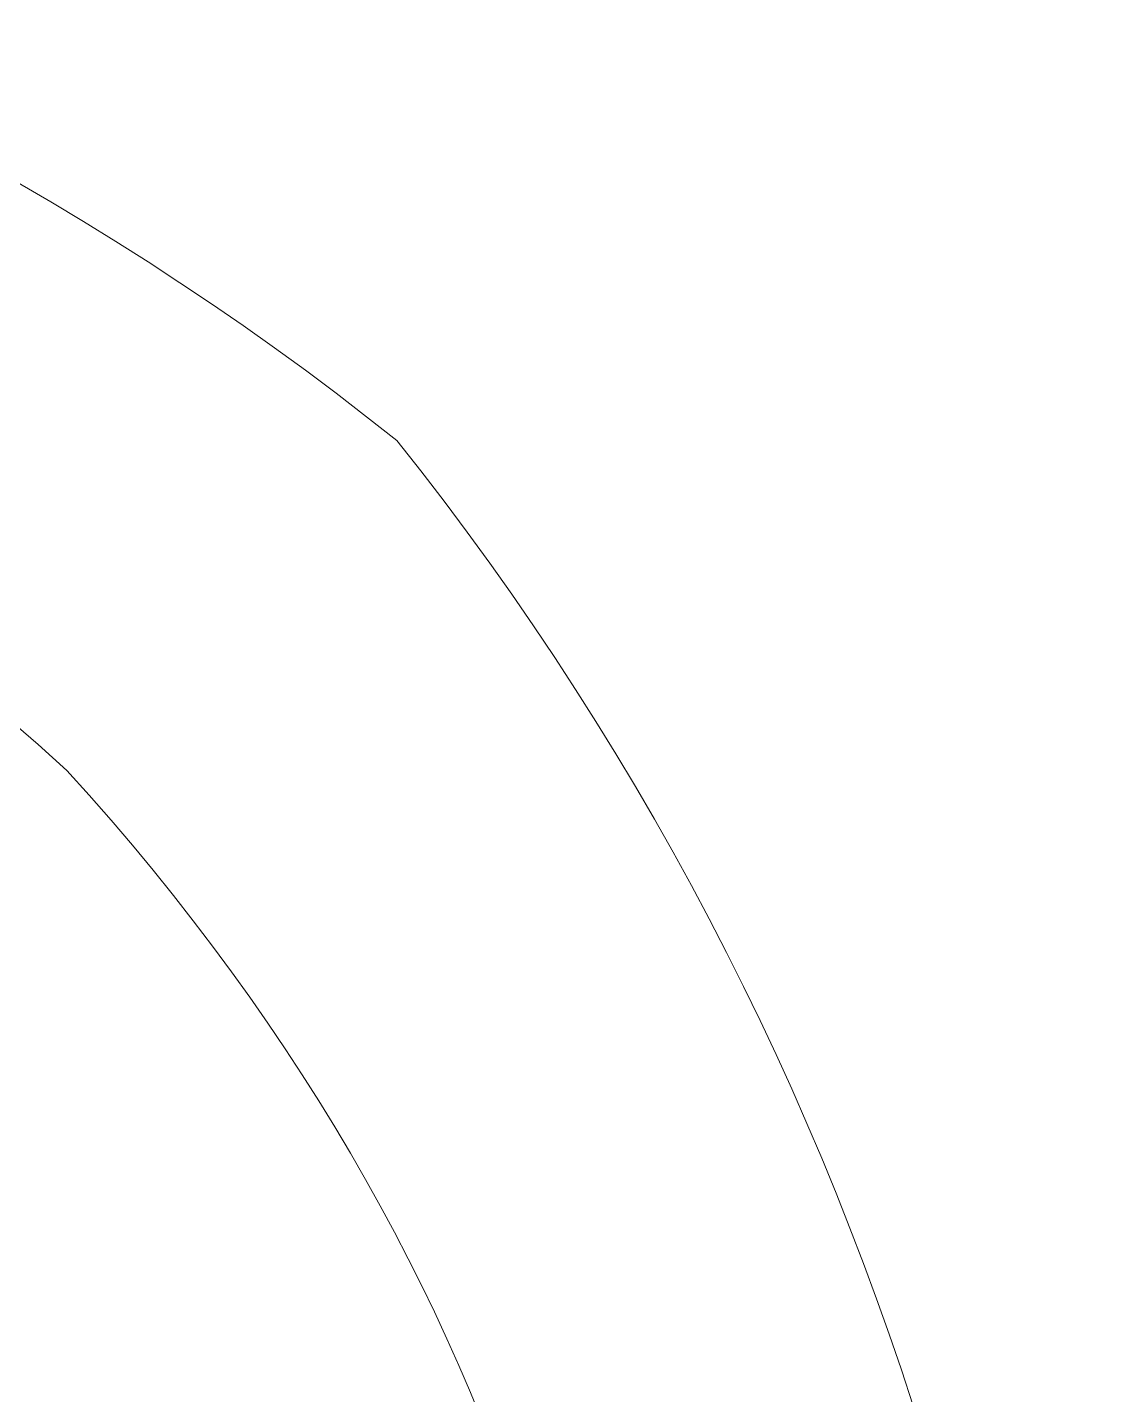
# Model space of a CAD drawing. Extents: x -864 to 2539, y -2536 to -44.
# Drawn here: x 871.6 to 883.27, y -668.83 to -654.15 of the extents above; entities that cross this region are included whole.
import ezdxf

# ---------------------------------------------------------------- set-up
doc = ezdxf.new("R2010")
doc.units = 0
doc.header["$MEASUREMENT"] = 0
doc.layers.add('Layer 1', color=7, linetype='Continuous', lineweight=0)

msp = doc.modelspace()

# ---------------------------------------------------------------- linework, layer by layer
at = {"layer": 'Layer 1'}
for points, knots in [([(978.18, -956.615), (976.98, -952.275), (974.89, -948.625), (971.93, -945.715), (967.19, -941.065), (957.91, -935.055), (943.57, -927.325), (930.41, -920.235), (918.06, -912.845), (906.82, -905.335), (940.44, -868.065), (957.48, -817.305), (957.48, -754.405), (957.48, -712.345), (949.68, -675.185), (934.29, -643.955), (918.86, -612.635), (895.81, -588.145), (865.77, -571.145), (835.78, -554.185), (799.42, -545.585), (757.68, -545.585), (726.93, -545.585), (699.07, -550.465), (674.87, -560.085), (650.63, -569.725), (629.77, -583.845), (612.87, -602.035), (595.97, -620.205), (582.9, -642.535), (574, -668.405), (565.13, -694.195), (560.63, -722.955), (560.63, -753.855), (560.63, -784.205), (564.94, -812.675), (573.45, -838.475), (581.98, -864.345), (594.86, -886.995), (611.75, -905.795), (628.65, -924.635), (649.84, -939.265), (674.73, -949.265), (699.57, -959.255), (728.03, -964.325), (759.33, -964.325), (797.42, -964.325), (830.12, -957.625), (856.54, -944.415), (870.34, -954.305), (883.24, -963.105), (894.9, -970.575), (906.85, -978.245), (917.43, -984.175), (926.34, -988.225), (935.41, -992.335), (943.28, -994.415), (949.73, -994.415), (957.88, -994.415), (964.91, -991.305), (970.64, -985.145), (970.68, -985.105), (970.72, -985.055), (970.76, -985.015), (976.47, -978.825), (979.37, -972.475), (979.37, -966.155), (979.37, -962.675), (978.97, -959.495), (978.18, -956.615)], [0, 0, 0, 0, 1, 1, 1, 2, 2, 2, 3, 3, 3, 4, 4, 4, 5, 5, 5, 6, 6, 6, 7, 7, 7, 8, 8, 8, 9, 9, 9, 10, 10, 10, 11, 11, 11, 12, 12, 12, 13, 13, 13, 14, 14, 14, 15, 15, 15, 16, 16, 16, 17, 17, 17, 18, 18, 18, 19, 19, 19, 20, 20, 20, 21, 21, 21, 22, 22, 22, 23, 23, 23, 23]), ([(862.204, -617.757), (876.39, -619.812), (888.893, -625.871), (898.717, -635.443), (903.503, -640.362), (907.414, -645.93), (910.384, -652.069), (913.341, -658.194), (915.382, -664.862), (916.403, -671.956), (910.517, -671.505), (904.882, -672.565), (899.433, -674.514), (898.213, -664.04), (893.798, -654.68), (886.732, -647.428), (879.479, -640.362), (870.119, -635.947), (859.646, -634.727), (861.594, -629.278), (862.655, -623.643), (862.204, -617.757)], [0, 0, 0, 0, 1, 1, 1, 2, 2, 2, 3, 3, 3, 4, 4, 4, 5, 5, 5, 6, 6, 6, 7, 7, 7, 7]), ([(882.807, -651.353), (889.277, -657.968), (893.321, -666.546), (894.103, -676.238), (894.116, -676.397), (894.196, -676.503), (894.222, -676.649), (890.285, -678.478), (886.44, -680.679), (882.661, -683.039), (883.404, -674.276), (881.084, -665.485), (875.568, -658.591), (868.674, -653.076), (859.884, -650.743), (851.121, -651.512), (853.48, -647.72), (855.681, -643.875), (857.511, -639.937), (857.657, -639.964), (857.763, -640.043), (857.922, -640.057), (867.614, -640.839), (876.191, -644.883), (882.807, -651.353)], [0, 0, 0, 0, 1, 1, 1, 2, 2, 2, 3, 3, 3, 4, 4, 4, 5, 5, 5, 6, 6, 6, 7, 7, 7, 8, 8, 8, 8]), ([(860.74, -676.725), (860.715, -676.667), (860.687, -676.612), (860.662, -676.554), (861.731, -675.935), (862.828, -675.345), (863.981, -674.819), (866.208, -673.812), (865.559, -671.279), (863.915, -670.245), (862.88, -668.601), (860.348, -667.952), (859.341, -670.179), (859.072, -670.766), (858.779, -671.331), (858.487, -671.897), (855.917, -666.63), (853.079, -661.683), (849.977, -657.062), (857.675, -655.045), (865.408, -656.105), (872.028, -662.131), (882.343, -673.462), (878.121, -688.054), (868.786, -700.144), (866.641, -691.874), (863.966, -684.051), (860.74, -676.725)], [0, 0, 0, 0, 1, 1, 1, 2, 2, 2, 3, 3, 3, 4, 4, 4, 5, 5, 5, 6, 6, 6, 7, 7, 7, 8, 8, 8, 9, 9, 9, 9])]:
    msp.add_open_spline(points, degree=3, knots=knots, dxfattribs=at)

doc.saveas('drawing.dxf')
